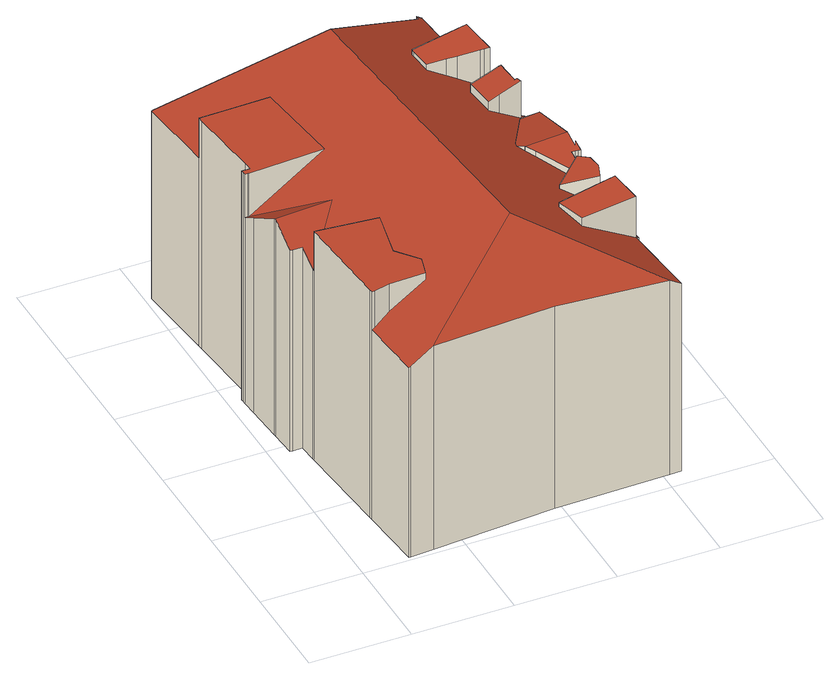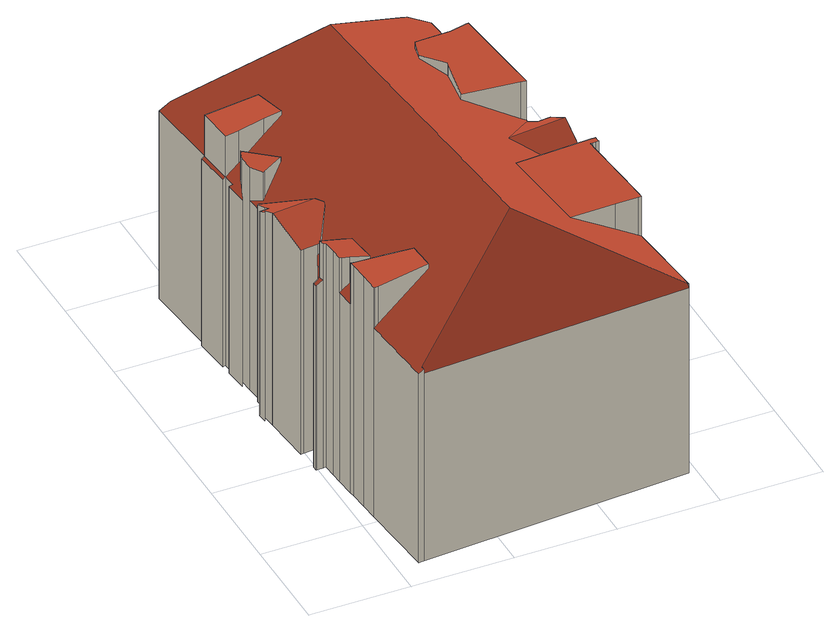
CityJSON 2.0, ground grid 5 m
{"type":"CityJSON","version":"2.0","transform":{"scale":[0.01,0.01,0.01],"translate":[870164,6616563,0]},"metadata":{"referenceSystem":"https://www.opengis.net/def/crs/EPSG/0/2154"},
"CityObjects":{
"building1":{"type":"Building","attributes":{"ArrDissolve-LoD12.global_elevation_50p":12.43,"ArrDissolve-LoD12.global_elevation_70p":12.96,"ArrDissolve-LoD12.global_elevation_max":15.53,"ArrDissolve-LoD12.global_elevation_min":0.0141,"DataCoverageCalc.data_coverage":0.924,"LASInPolygons.ground_elevations":0,"OGRLoader.commune":"71263","OGRLoader.type":"01","PC2MeshQuality-LoD12.mesh_error_f":1.27,"PC2MeshQuality-LoD13.mesh_error_f":1.27,"PC2MeshQuality-LoD22.mesh_error_f":0.155,"Validator-LoD12.errors":"[]","Validator-LoD13.errors":"[]","Validator-LoD22.errors":"[]"},"children":["building1-1"]},
"building1-1":{"type":"BuildingPart","parents":["building1"],"geometry":[{"type":"Solid","lod":"2.2","boundaries":[[[[0,1,2,3,4,5,6,7,8,9,10,11,12,13,14,15,16,17,18,19,20,21,22,23,24,25,26,27,28,29,30,31,32,33,34,35,36,37,38,39,40,41,42,43,44,45,46,47,48,49,50,51,52,53,54,55,56,57,58,59,60,61,62,63,64,65,66,67,68]],[[69,70,71,72]],[[73,50,49,74]],[[75,76,77,78]],[[79,56,55,80,81]],[[82,33,32,83]],[[84,30,29,85]],[[86,42,41,87]],[[88,89,90,91]],[[92,93,94,95]],[[96,97,93,92]],[[98,23,22,99]],[[100,101,89,88]],[[102,103,104]],[[72,71,105,106]],[[107,24,23,98]],[[108,25,24,107]],[[109,108,101,100]],[[110,38,37,111]],[[111,37,36,112]],[[113,39,38,110]],[[114,115,103,102]],[[112,36,35,116,117]],[[117,116,115,114]],[[118,51,50,73]],[[119,31,30,84]],[[116,35,34,120]],[[121,40,39,113]],[[87,41,40,121]],[[122,28,27,123]],[[124,125,126,127]],[[85,29,28,122]],[[128,129,70,69]],[[81,80,130,131]],[[132,57,56,79]],[[133,134,58,57,132]],[[106,105,134,133]],[[135,136,137,138]],[[139,140,141,142]],[[142,141,54,53,143]],[[144,145,129,128]],[[146,19,18,147]],[[148,20,19,146]],[[99,22,21,149]],[[150,46,45,151]],[[152,47,46,150]],[[153,154,155,156]],[[157,9,8,158]],[[159,158,8,7,160]],[[161,162,158,159]],[[131,130,145,144]],[[163,164,140,139]],[[127,126,123,165]],[[149,21,20,148]],[[166,167,43,42,86]],[[74,49,48,168,169]],[[170,15,14,171]],[[171,14,13,172]],[[173,16,15,170]],[[174,175,154,153]],[[176,0,68,177]],[[178,66,65,179]],[[180,67,66,178]],[[181,1,0,176]],[[182,183,147,184]],[[177,68,67,180]],[[179,65,64,185,186]],[[187,188,189,190]],[[190,189,191,192]],[[83,32,31,119]],[[193,194,175,174]],[[194,193,195]],[[196,62,61,197]],[[198,63,62,196]],[[199,200,201]],[[202,59,58,134]],[[203,60,59,202]],[[197,61,60,203]],[[151,45,44,204]],[[204,44,43,167]],[[78,77,167,166]],[[76,75,205]],[[206,207,183,182]],[[208,209,207,206]],[[210,170,211,212]],[[184,147,170,210]],[[147,18,17,213]],[[213,17,16,173]],[[192,191,214,215]],[[216,217,188,187]],[[143,53,52,218]],[[219,220,221,222]],[[220,10,9,157]],[[218,52,51,118,223]],[[223,118,217,216]],[[156,155,162,161]],[[224,225,226,227]],[[228,229,225,224]],[[222,221,230,231]],[[227,226,11,10,220,219]],[[232,233,125,124]],[[95,94,233,232]],[[212,211,209,208]],[[234,12,11,226]],[[172,13,12,234]],[[169,168,235]],[[231,230,229,228]],[[160,7,6,236]],[[237,4,3,238]],[[236,6,5,239]],[[239,5,4,237]],[[238,3,2,240]],[[240,2,1,181]],[[168,48,47,152]],[[215,214,136,135]],[[138,137,164,163]],[[80,55,54,141]],[[241,26,25,108,109]],[[91,90,97,96]],[[120,34,33,82]],[[186,185,200,199]],[[185,64,63,198]],[[165,123,27,26,241]],[[85,122,242,243,244,83,119,84]],[[131,144,128,69,72,106,133,132,79,81]],[[149,148,245,246,247,99]],[[174,180,178,179,186,199,201,195,193]],[[213,173,170,147]],[[168,152,150,248,235]],[[212,208,206,182,184,210]],[[75,78,166,86,87,121,113,110,111,112,117,114,102,104,205]],[[231,228,224,227,219,222]],[[240,181,176,177,180,174,153,156,161,159,160,236,239,237,238]],[[142,143,218,223,216,187,190,192,215,135,138,163,139]],[[97,90,89,101,108,107,98,99,247,246,249,248,150,151,204,167,77,76,205,104,103,250,243,242,122,123,126,125,233,94,93]],[[154,175,194,195,201,200,185,198,196,197,203,202,134,105,71,70,129,145,130,80,141,140,164,137,136,214,191,189,188,217,118,73,74,169,235,248,249,246,245,148,146,147,183,207,209,211,170,171,172,234,226,225,229,230,221,220,157,158,162,155]],[[120,82,83,244,243,250,103,115,116]],[[165,241,109,100,88,91,96,92,95,232,124,127]]]],"semantics":{"surfaces":[{"type":"GroundSurface"},{"type":"WallSurface","on_footprint_edge":false},{"type":"WallSurface","on_footprint_edge":true},{"type":"RoofSurface"}],"values":[[0,1,2,1,2,2,2,2,1,1,1,2,1,1,1,2,2,1,2,2,2,1,2,1,2,2,2,2,2,2,1,2,1,1,2,2,1,1,1,2,1,2,2,2,2,2,1,2,2,1,1,1,1,2,2,2,2,2,2,1,2,2,2,2,1,2,2,1,1,2,1,1,2,2,1,2,2,2,2,2,1,1,1,1,1,1,2,2,1,1,2,1,2,2,1,1,1,1,1,2,1,1,1,2,2,1,1,2,2,2,2,2,2,2,1,1,2,2,1,2,1,2,2,3,3,3,3,3,3,3,3,3,3,3,3,3,3,3]]}}]}
},
"vertices":[
[1545,1084,0],[1556,1108,0],[1560,1064,0],[1546,1064,0],[1535,1064,0],[1515,1065,0],[1519,1028,0],[1524,963,0],[1514,954,0],[1509,950,0],[1516,873,0],[1523,802,0],[1536,837,0],[1546,719,0],[1530,725,0],[1536,662,0],[1551,666,0],[1568,482,0],[1553,480,0],[1589,88,0],[1533,87,0],[964,75,0],[354,28,0],[241,19,0],[233,19,0],[206,344,0],[205,363,0],[164,852,0],[164,862,0],[156,955,0],[109,954,0],[96,954,0],[88,1089,0],[87,1095,0],[75,1286,0],[70,1363,0],[69,1382,0],[68,1394,0],[83,1394,0],[97,1394,0],[110,1394,0],[106,1437,0],[72,1808,0],[70,1837,0],[70,1839,0],[33,2244,0],[39,2242,0],[37,2256,0],[1369,2351,0],[1397,2353,0],[1397,2349,0],[1427,1959,0],[1435,1864,0],[1442,1777,0],[1444,1753,0],[1451,1655,0],[1455,1601,0],[1461,1534,0],[1472,1535,0],[1504,1535,0],[1509,1536,0],[1511,1511,0],[1487,1508,0],[1481,1497,0],[1435,1391,0],[1505,1400,0],[1519,1402,0],[1539,1155,0],[1540,1147,0],[1312,1488,1169],[1312,1488,1124],[1366,1494,1090],[1366,1494,1186],[1397,2349,1028],[1397,2353,1028],[198,1840,1239],[198,1840,1103],[88,1837,1035],[88,1837,1239],[1455,1601,1216],[1451,1655,1029],[1451,1655,1217],[87,1095,1176],[88,1089,1180],[109,954,1094],[156,955,1091],[72,1808,1240],[106,1437,1245],[301,366,1239],[301,366,1092],[479,372,1202],[479,372,1239],[506,472,1240],[506,472,1224],[418,579,1175],[418,579,1242],[489,410,1239],[489,410,1210],[241,19,1037],[354,28,1108],[222,347,1238],[222,347,1042],[90,1363,1246],[90,1363,1012],[467,1385,1246],[1479,1507,1019],[1479,1507,1219],[233,19,1032],[206,344,1032],[206,344,1238],[83,1394,1246],[68,1394,1246],[69,1382,1246],[97,1394,1246],[85,1363,1246],[85,1363,1012],[70,1363,1012],[70,1363,1246],[1427,1959,1029],[96,954,1095],[75,1286,1059],[110,1394,1246],[164,862,1032],[164,852,1032],[469,822,1246],[469,822,1219],[192,849,1049],[192,849,1246],[1297,1641,1170],[1297,1641,1126],[1442,1655,1035],[1442,1655,1214],[1461,1534,1215],[1472,1535,1218],[1472,1535,1022],[1237,1760,1247],[1237,1760,1157],[1286,1758,1127],[1286,1758,1248],[1418,1754,1250],[1418,1754,1045],[1444,1753,1029],[1444,1753,1250],[1442,1777,1250],[1398,1650,1201],[1398,1650,1062],[1589,88,1021],[1553,480,1024],[1533,87,1056],[964,75,1101],[39,2242,1025],[33,2244,1021],[37,2256,1008],[1360,1102,1140],[1360,1102,1114],[1493,974,1037],[1493,974,1074],[1509,950,1028],[1514,954,1025],[1514,954,1064],[1524,963,1068],[1508,959,1067],[1508,959,1028],[1400,1754,1249],[1400,1754,1056],[164,852,1246],[70,1837,1239],[70,1837,1023],[1369,2351,1023],[1369,2351,1045],[1536,662,1026],[1530,725,1026],[1546,719,1016],[1551,666,1016],[1325,1135,1156],[1325,1135,1133],[1545,1084,1122],[1540,1147,1151],[1519,1402,1109],[1505,1400,1109],[1539,1155,1155],[1556,1108,1133],[1272,440,1245],[1272,440,1202],[1553,480,1247],[1435,1391,1053],[1435,1391,1110],[1404,1954,1245],[1404,1954,1044],[1132,1894,1216],[1132,1894,1242],[1133,1879,1216],[1133,1879,1242],[1323,1137,1156],[1323,1137,1135],[1296,1164,1151],[1487,1508,1014],[1511,1511,999],[1481,1497,1018],[1418,1389,1110],[1418,1389,1063],[1301,1189,1146],[1504,1535,1002],[1509,1536,999],[70,1839,1023],[419,1845,1240],[1231,590,1243],[1231,590,1220],[1325,612,1244],[1325,612,1160],[1536,662,1245],[1466,646,1070],[1466,646,1245],[1568,482,1015],[1142,1763,1216],[1142,1763,1245],[1422,1957,1245],[1422,1957,1032],[1435,1864,1248],[1516,873,1212],[1516,873,1028],[1474,921,1051],[1474,921,1202],[1427,1959,1245],[1500,738,1206],[1500,738,1045],[1523,802,1027],[1523,802,1213],[1335,804,1165],[1335,804,1144],[1465,913,1058],[1465,913,1200],[422,598,1242],[422,598,1178],[1536,837,1017],[1372,2332,1045],[1519,1028,1098],[1535,1064,1114],[1546,1064,1113],[1515,1065,1115],[1560,1064,1112],[205,363,1238],[189,892,1050],[376,1116,1176],[101,1090,1180],[1488,105,1084],[881,356,1449],[401,57,1138],[753,1928,1450],[779,1608,1450],[335,1152,1153]
]}
